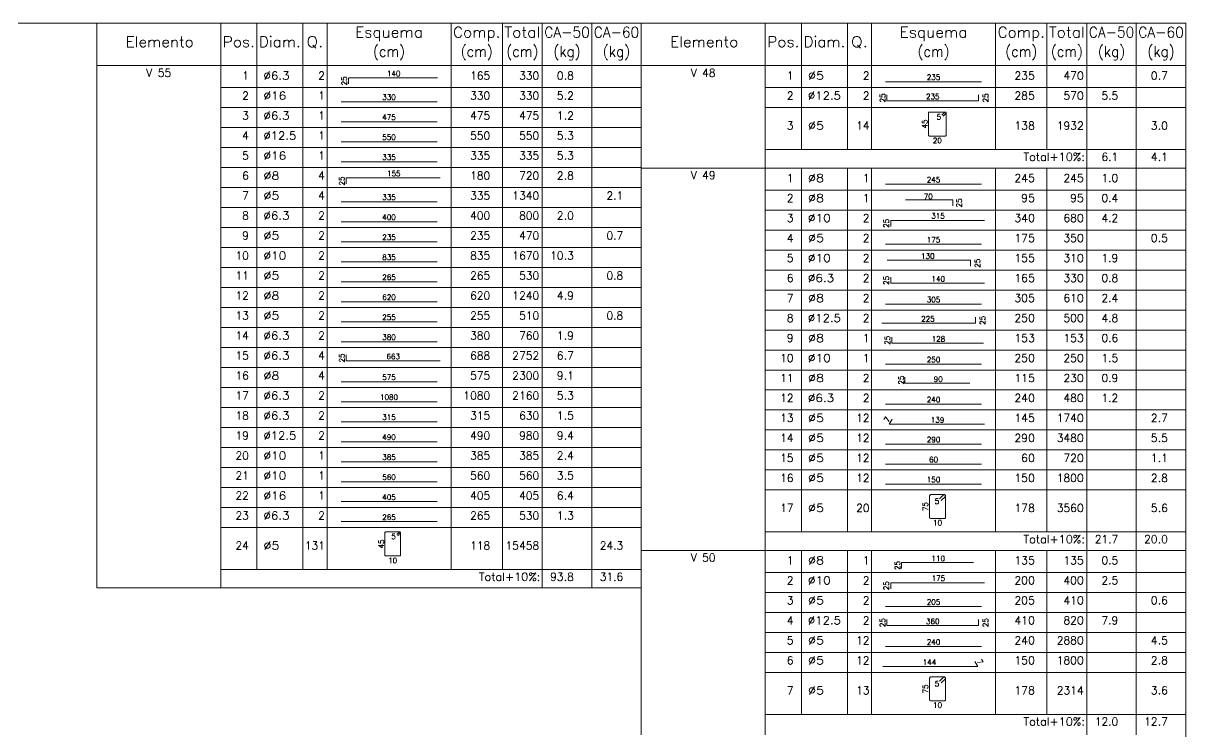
# Model space of a CAD drawing. Header units: millimetres. Extents: x 0 to 84, y 0 to 59.4.
# Drawn here: x 54.95 to 84, y 41.68 to 59.4 of the extents above; entities that cross this region are included whole.
import ezdxf
from ezdxf.enums import TextEntityAlignment as Align

# ---------------------------------------------------------------- set-up
doc = ezdxf.new("R2010")
doc.units = ezdxf.units.MM
for name, color, linetype, lineweight in [('DETALHES_TABELA', 7, 'Continuous', 9), ('QUAD_BORDA', 1, 'Continuous', 20), ('QUAD_LIMITES', 2, 'Continuous', 0), ('TABELAS', 1, 'Continuous', 0), ('TEXTO_TABELAS', 1, 'Continuous', 0), ('TEXTOS_COTAS_DETALHES_TABELA', 1, 'Continuous', 0)]:
    doc.layers.add(name, color=color, linetype=linetype, lineweight=lineweight)
doc.styles.add('CYPETXT', font='', dxfattribs={"height": 0.2})
doc.styles.get('CYPETXT').set_extended_font_data('romans')

msp = doc.modelspace()

# ---------------------------------------------------------------- linework, layer by layer
at = {"layer": 'DETALHES_TABELA'}
for points in [[(63.076, 57.883), (63.076, 58.033), (65.304, 58.033)], [(76.498, 57.938), (78.898, 57.938)], [(76.532, 57.608), (76.532, 57.458), (78.824, 57.458), (78.824, 57.608)], [(62.89, 57.438), (65.29, 57.438)], [(77.937, 57.073), (78.006, 57.143), (78.009, 57.146), (78.011, 57.15), (78.012, 57.154), (78.013, 57.158), (78.012, 57.162), (78.011, 57.166), (78.009, 57.17), (78.006, 57.173), (78.003, 57.176), (77.999, 57.178), (77.995, 57.179), (77.991, 57.18), (77.593, 57.18), (77.585, 57.178), (77.578, 57.173), (77.573, 57.166), (77.572, 57.158), (77.572, 56.601), (77.573, 56.593), (77.578, 56.586), (77.585, 56.581), (77.593, 56.58), (77.991, 56.58), (77.999, 56.581), (78.006, 56.586), (78.011, 56.593), (78.013, 56.601), (78.013, 57.158), (78.012, 57.162), (78.011, 57.166), (78.009, 57.17), (78.006, 57.173), (78.003, 57.176), (77.999, 57.178), (77.995, 57.179), (77.991, 57.18), (77.987, 57.179), (77.983, 57.178), (77.979, 57.176), (77.976, 57.173), (77.906, 57.104)], [(62.89, 56.938), (65.29, 56.938)], [(62.89, 56.438), (65.29, 56.438)], [(62.89, 55.938), (65.29, 55.938)], [(63.018, 55.382), (63.018, 55.532), (65.364, 55.532)], [(76.498, 55.378), (78.898, 55.378)], [(62.89, 54.938), (65.29, 54.938)], [(76.995, 54.983), (78.18, 54.983), (78.18, 54.833)], [(62.89, 54.438), (65.29, 54.438)], [(76.627, 54.322), (76.627, 54.472), (78.972, 54.472)], [(62.89, 53.938), (65.29, 53.938)], [(76.498, 53.878), (78.898, 53.878)], [(76.535, 53.475), (78.624, 53.475), (78.624, 53.325)], [(62.89, 53.438), (65.29, 53.438)], [(62.89, 52.938), (65.29, 52.938)], [(76.627, 53.047), (76.627, 52.897), (78.972, 52.897)], [(62.89, 52.438), (65.29, 52.438)], [(76.498, 52.378), (78.898, 52.378)], [(76.406, 51.897), (78.748, 51.897), (78.748, 52.047)], [(62.89, 51.938), (65.29, 51.938)], [(62.89, 51.438), (65.29, 51.438)], [(76.651, 51.548), (76.651, 51.398), (78.946, 51.398)], [(63.019, 51.107), (63.019, 50.957), (65.364, 50.957)], [(76.498, 50.878), (78.898, 50.878)], [(76.982, 50.554), (76.982, 50.404), (78.602, 50.404)], [(62.89, 50.438), (65.29, 50.438)], [(62.89, 49.938), (65.29, 49.938)], [(76.498, 49.878), (78.898, 49.878)], [(62.89, 49.438), (65.29, 49.438)], [(76.667, 49.502), (76.592, 49.373), (78.97, 49.373)], [(62.89, 48.938), (65.29, 48.938)], [(76.498, 48.878), (78.898, 48.878)], [(62.89, 48.438), (65.29, 48.438)], [(76.498, 48.378), (78.898, 48.378)], [(62.89, 47.938), (65.29, 47.938)], [(76.498, 47.878), (78.898, 47.878)], [(62.89, 47.438), (65.29, 47.438)], [(77.89, 47.465), (77.988, 47.563), (77.992, 47.568), (77.995, 47.573), (77.997, 47.579), (77.997, 47.585), (77.997, 47.591), (77.995, 47.596), (77.992, 47.602), (77.988, 47.606), (77.984, 47.61), (77.978, 47.613), (77.973, 47.615), (77.967, 47.615), (77.63, 47.615), (77.618, 47.613), (77.608, 47.606), (77.602, 47.596), (77.599, 47.585), (77.599, 47.046), (77.602, 47.034), (77.608, 47.024), (77.618, 47.018), (77.63, 47.015), (77.967, 47.015), (77.978, 47.018), (77.988, 47.024), (77.995, 47.034), (77.997, 47.046), (77.997, 47.585), (77.997, 47.591), (77.995, 47.596), (77.992, 47.602), (77.988, 47.606), (77.984, 47.61), (77.978, 47.613), (77.973, 47.615), (77.967, 47.615), (77.961, 47.615), (77.955, 47.613), (77.95, 47.61), (77.945, 47.606), (77.846, 47.508)], [(62.89, 46.938), (65.29, 46.938)], [(64.31, 46.587), (64.372, 46.648), (64.374, 46.651), (64.376, 46.654), (64.377, 46.658), (64.377, 46.662), (64.377, 46.666), (64.376, 46.669), (64.374, 46.672), (64.372, 46.675), (64.369, 46.678), (64.365, 46.679), (64.362, 46.681), (64.358, 46.681), (64.007, 46.681), (64, 46.679), (63.994, 46.675), (63.989, 46.669), (63.988, 46.662), (63.988, 46.1), (63.989, 46.093), (63.994, 46.086), (64, 46.082), (64.007, 46.081), (64.358, 46.081), (64.365, 46.082), (64.372, 46.086), (64.376, 46.093), (64.377, 46.1), (64.377, 46.662), (64.377, 46.666), (64.376, 46.669), (64.374, 46.672), (64.372, 46.675), (64.369, 46.678), (64.365, 46.679), (64.362, 46.681), (64.358, 46.681), (64.354, 46.681), (64.351, 46.679), (64.348, 46.678), (64.345, 46.675), (64.283, 46.614)], [(76.896, 45.767), (76.896, 45.917), (78.693, 45.917)], [(76.626, 45.262), (76.626, 45.412), (78.972, 45.412)], [(76.498, 44.818), (78.898, 44.818)], [(76.533, 44.488), (76.533, 44.338), (78.823, 44.338), (78.823, 44.488)], [(76.498, 43.818), (78.898, 43.818)], [(76.427, 43.313), (78.803, 43.313), (78.728, 43.442)], [(77.89, 42.905), (77.988, 43.003), (77.992, 43.008), (77.995, 43.013), (77.997, 43.019), (77.997, 43.025), (77.997, 43.031), (77.995, 43.036), (77.992, 43.042), (77.988, 43.046), (77.984, 43.05), (77.978, 43.053), (77.973, 43.055), (77.967, 43.055), (77.63, 43.055), (77.618, 43.053), (77.608, 43.046), (77.602, 43.036), (77.599, 43.025), (77.599, 42.486), (77.602, 42.474), (77.608, 42.464), (77.618, 42.458), (77.63, 42.455), (77.967, 42.455), (77.978, 42.458), (77.988, 42.464), (77.995, 42.474), (77.997, 42.486), (77.997, 43.025), (77.997, 43.031), (77.995, 43.036), (77.992, 43.042), (77.988, 43.046), (77.984, 43.05), (77.978, 43.053), (77.973, 43.055), (77.967, 43.055), (77.961, 43.055), (77.955, 43.053), (77.95, 43.05), (77.945, 43.046), (77.846, 42.948)]]:
    msp.add_lwpolyline(points, dxfattribs=at)
at = {"layer": 'QUAD_BORDA'}
msp.add_lwpolyline([(0, 0), (84, 0), (84, 59.4), (0, 59.4), (0, 0)], close=True, dxfattribs=at)
at = {"layer": 'QUAD_LIMITES'}
msp.add_lwpolyline([(0, 0), (84, 0), (84, 59.4), (0, 59.4), (0, 0)], close=True, dxfattribs=at)
at = {"layer": 'TABELAS'}
for p, q in [((56.784, 58.29), (56.784, 59.4)), ((56.784, 59.4), (70.392, 59.4)), ((59.884, 58.29), (59.884, 59.4)), ((60.788, 58.29), (60.788, 59.4)), ((61.936, 58.29), (61.936, 59.4)), ((62.54, 58.29), (62.54, 59.4)), ((65.64, 58.29), (65.64, 59.4)), ((66.924, 58.29), (66.924, 59.4)), ((67.92, 58.29), (67.92, 59.4)), ((69.156, 58.29), (69.156, 59.4)), ((70.392, 58.29), (70.392, 59.4)), ((70.392, 58.29), (70.392, 59.4)), ((70.392, 59.4), (84, 59.4)), ((73.492, 58.29), (73.492, 59.4)), ((74.396, 58.29), (74.396, 59.4)), ((75.544, 58.29), (75.544, 59.4)), ((76.148, 58.29), (76.148, 59.4)), ((79.248, 58.29), (79.248, 59.4)), ((80.532, 58.29), (80.532, 59.4)), ((81.528, 58.29), (81.528, 59.4)), ((82.764, 58.29), (82.764, 59.4)), ((84, 58.29), (84, 59.4)), ((56.784, 58.34), (70.392, 58.34)), ((56.784, 45.33), (56.784, 58.29)), ((59.884, 45.33), (59.884, 58.29)), ((60.788, 45.74), (60.788, 58.29)), ((61.936, 45.74), (61.936, 58.29)), ((62.54, 45.74), (62.54, 58.29)), ((65.64, 45.74), (65.64, 58.29)), ((66.924, 45.74), (66.924, 58.29)), ((67.92, 45.33), (67.92, 58.29)), ((69.156, 45.33), (69.156, 58.29)), ((70.392, 58.34), (84, 58.34)), ((70.392, 45.33), (70.392, 58.29)), ((70.392, 55.83), (70.392, 58.29)), ((73.492, 55.83), (73.492, 58.29)), ((74.396, 56.24), (74.396, 58.29)), ((75.544, 56.24), (75.544, 58.29)), ((76.148, 56.24), (76.148, 58.29)), ((79.248, 56.24), (79.248, 58.29)), ((80.532, 56.24), (80.532, 58.29)), ((81.528, 55.83), (81.528, 58.29)), ((82.764, 55.83), (82.764, 58.29)), ((84, 55.83), (84, 58.29)), ((73.492, 56.24), (84, 56.24)), ((70.392, 55.73), (70.392, 55.83)), ((70.392, 55.78), (84, 55.78)), ((73.492, 55.73), (73.492, 55.83)), ((74.396, 55.73), (74.396, 55.78)), ((75.544, 55.73), (75.544, 55.78)), ((76.148, 55.73), (76.148, 55.78)), ((79.248, 55.73), (79.248, 55.78)), ((80.532, 55.73), (80.532, 55.78)), ((81.528, 55.73), (81.528, 55.83)), ((82.764, 55.73), (82.764, 55.83)), ((84, 55.73), (84, 55.83)), ((70.392, 46.27), (70.392, 55.73)), ((73.492, 46.27), (73.492, 55.73)), ((74.396, 46.68), (74.396, 55.73)), ((75.544, 46.68), (75.544, 55.73)), ((76.148, 46.68), (76.148, 55.73)), ((79.248, 46.68), (79.248, 55.73)), ((80.532, 46.68), (80.532, 55.73)), ((81.528, 46.27), (81.528, 55.73)), ((82.764, 46.27), (82.764, 55.73)), ((84, 46.27), (84, 55.73)), ((73.492, 46.68), (84, 46.68)), ((70.392, 46.17), (70.392, 46.27)), ((70.392, 46.22), (84, 46.22)), ((73.492, 46.17), (73.492, 46.27)), ((74.396, 46.17), (74.396, 46.22)), ((75.544, 46.17), (75.544, 46.22)), ((76.148, 46.17), (76.148, 46.22)), ((79.248, 46.17), (79.248, 46.22)), ((80.532, 46.17), (80.532, 46.22)), ((81.528, 46.17), (81.528, 46.27)), ((82.764, 46.17), (82.764, 46.27)), ((84, 46.17), (84, 46.27)), ((70.392, 41.71), (70.392, 46.17)), ((73.492, 41.71), (73.492, 46.17)), ((74.396, 42.12), (74.396, 46.17)), ((75.544, 42.12), (75.544, 46.17)), ((76.148, 42.12), (76.148, 46.17)), ((79.248, 42.12), (79.248, 46.17)), ((80.532, 42.12), (80.532, 46.17)), ((81.528, 41.71), (81.528, 46.17)), ((82.764, 41.71), (82.764, 46.17)), ((84, 41.71), (84, 46.17)), ((59.884, 45.74), (70.392, 45.74)), ((56.784, 45.28), (56.784, 45.33)), ((59.884, 45.28), (59.884, 45.33)), ((67.92, 45.28), (67.92, 45.38)), ((69.156, 45.28), (69.156, 45.33)), ((70.392, 45.28), (70.392, 45.33)), ((56.784, 45.28), (70.392, 45.28)), ((73.492, 42.12), (84, 42.12)), ((70.392, 41.61), (70.392, 41.71)), ((73.492, 41.61), (73.492, 41.71)), ((81.528, 41.61), (81.528, 41.71)), ((82.764, 41.61), (82.764, 41.71)), ((84, 41.61), (84, 41.71))]:
    msp.add_line(p, q, dxfattribs=at)
at = {"layer": 'TEXTO_TABELAS'}
for p, q in [((59.884, 57.79), (70.392, 57.79)), ((73.492, 57.79), (84, 57.79)), ((59.884, 57.29), (70.392, 57.29)), ((73.492, 57.29), (84, 57.29)), ((59.884, 56.79), (70.392, 56.79)), ((59.884, 56.29), (70.392, 56.29)), ((59.884, 55.79), (70.392, 55.79)), ((59.884, 55.29), (70.392, 55.29)), ((73.492, 55.23), (84, 55.23)), ((59.884, 54.79), (70.392, 54.79)), ((73.492, 54.73), (84, 54.73)), ((59.884, 54.29), (70.392, 54.29)), ((73.492, 54.23), (84, 54.23)), ((59.884, 53.79), (70.392, 53.79)), ((73.492, 53.73), (84, 53.73)), ((59.884, 53.29), (70.392, 53.29)), ((73.492, 53.23), (84, 53.23)), ((59.884, 52.79), (70.392, 52.79)), ((73.492, 52.73), (84, 52.73)), ((59.884, 52.29), (70.392, 52.29)), ((73.492, 52.23), (84, 52.23)), ((59.884, 51.79), (70.392, 51.79)), ((73.492, 51.73), (84, 51.73)), ((59.884, 51.29), (70.392, 51.29)), ((73.492, 51.23), (84, 51.23)), ((59.884, 50.79), (70.392, 50.79)), ((73.492, 50.73), (84, 50.73)), ((59.884, 50.29), (70.392, 50.29)), ((73.492, 50.23), (84, 50.23)), ((59.884, 49.79), (70.392, 49.79)), ((73.492, 49.73), (84, 49.73)), ((59.884, 49.29), (70.392, 49.29)), ((73.492, 49.23), (84, 49.23)), ((59.884, 48.79), (70.392, 48.79)), ((73.492, 48.73), (84, 48.73)), ((59.884, 48.29), (70.392, 48.29)), ((73.492, 48.23), (84, 48.23)), ((59.884, 47.79), (70.392, 47.79)), ((73.492, 47.73), (84, 47.73)), ((59.884, 47.29), (70.392, 47.29)), ((59.884, 46.79), (70.392, 46.79)), ((73.492, 45.67), (84, 45.67)), ((73.492, 45.17), (84, 45.17)), ((73.492, 44.67), (84, 44.67)), ((73.492, 44.17), (84, 44.17)), ((73.492, 43.67), (84, 43.67)), ((73.492, 43.17), (84, 43.17))]:
    msp.add_line(p, q, dxfattribs=at)

# ---------------------------------------------------------------- texts
at = {"layer": 'TEXTO_TABELAS', "style": 'CYPETXT'}
for s, height, width, p, p2 in [('Esquema', 0.2667, 0.93681, (63.242, 59.043), (64.938, 59.043)), ('Comp.', 0.2667, 0.895522, (65.69, 59.043), (66.874, 59.043)), ('Total', 0.2667, 0.935673, (66.974, 59.043), (67.87, 59.043)), ('CA-50', 0.2667, 0.813132, (67.97, 59.043), (69.106, 59.043)), ('CA-60', 0.2667, 0.813132, (69.206, 59.043), (70.342, 59.043)), ('Esquema', 0.2667, 0.93681, (76.85, 59.043), (78.546, 59.043)), ('Comp.', 0.2667, 0.895522, (79.298, 59.043), (80.482, 59.043)), ('Total', 0.2667, 0.935673, (80.582, 59.043), (81.478, 59.043)), ('CA-50', 0.2667, 0.813132, (81.578, 59.043), (82.714, 59.043)), ('CA-60', 0.2667, 0.813132, (82.814, 59.043), (83.95, 59.043)), ('Elemento', 0.2667, 0.923378, (57.509, 58.803), (59.209, 58.803)), ('Pos.', 0.2667, 0.930268, (59.934, 58.803), (60.738, 58.803)), ('Diam.', 0.2667, 0.924488, (60.838, 58.803), (61.886, 58.803)), ('Q.', 0.2667, 1.025806, (62.026, 58.803), (62.45, 58.803)), ('Elemento', 0.2667, 0.923378, (71.117, 58.803), (72.817, 58.803)), ('Pos.', 0.2667, 0.930268, (73.542, 58.803), (74.346, 58.803)), ('Diam.', 0.2667, 0.924488, (74.446, 58.803), (75.494, 58.803)), ('Q.', 0.2667, 1.025806, (75.634, 58.803), (76.058, 58.803)), ('(cm)', 0.2667, 0.819001, (63.69, 58.563), (64.49, 58.563)), ('(cm)', 0.2667, 0.819001, (65.882, 58.563), (66.682, 58.563)), ('(cm)', 0.2667, 0.819001, (67.022, 58.563), (67.822, 58.563)), ('(kg)', 0.2667, 0.827954, (68.196, 58.563), (68.88, 58.563)), ('(kg)', 0.2667, 0.827954, (69.432, 58.563), (70.116, 58.563)), ('(cm)', 0.2667, 0.819001, (77.298, 58.563), (78.098, 58.563)), ('(cm)', 0.2667, 0.819001, (79.49, 58.563), (80.29, 58.563)), ('(cm)', 0.2667, 0.819001, (80.63, 58.563), (81.43, 58.563)), ('(kg)', 0.2667, 0.827954, (81.804, 58.563), (82.488, 58.563)), ('(kg)', 0.2667, 0.827954, (83.04, 58.563), (83.724, 58.563)), ('V 55', 0.2, 0.816032, (58.023, 58.06), (58.644, 58.06)), ('1', 0.2, 0.872274, (60.42, 57.99), (60.588, 57.99)), ('%%c6.3', 0.2, 0.940736, (60.951, 57.99), (61.605, 57.99)), ('2', 0.2, 0.872274, (62.322, 57.99), (62.49, 57.99)), ('165', 0.2, 0.872274, (66.114, 57.99), (66.618, 57.99)), ('330', 0.2, 0.872274, (67.338, 57.99), (67.842, 57.99)), ('0.8', 0.2, 0.868127, (68.286, 57.99), (68.706, 57.99)), ('V 48', 0.2, 0.816032, (71.631, 58.06), (72.252, 58.06)), ('1', 0.2, 0.872274, (74.028, 57.99), (74.196, 57.99)), ('%%c5', 0.2, 0.99505, (74.559, 57.99), (74.961, 57.99)), ('2', 0.2, 0.872274, (75.93, 57.99), (76.098, 57.99)), ('235', 0.2, 0.872274, (79.722, 57.99), (80.226, 57.99)), ('470', 0.2, 0.872274, (80.946, 57.99), (81.45, 57.99)), ('0.7', 0.2, 0.868127, (83.13, 57.99), (83.55, 57.99)), ('2', 0.2, 0.872274, (60.42, 57.49), (60.588, 57.49)), ('%%c16', 0.2, 0.955414, (60.951, 57.49), (61.521, 57.49)), ('1', 0.2, 0.872274, (62.322, 57.49), (62.49, 57.49)), ('330', 0.2, 0.872274, (66.114, 57.49), (66.618, 57.49)), ('330', 0.2, 0.872274, (67.338, 57.49), (67.842, 57.49)), ('5.2', 0.2, 0.868127, (68.286, 57.49), (68.706, 57.49)), ('2', 0.2, 0.872274, (74.028, 57.49), (74.196, 57.49)), ('%%c12.5', 0.2, 0.925884, (74.559, 57.49), (75.381, 57.49)), ('2', 0.2, 0.872274, (75.93, 57.49), (76.098, 57.49)), ('285', 0.2, 0.872274, (79.722, 57.49), (80.226, 57.49)), ('570', 0.2, 0.872274, (80.946, 57.49), (81.45, 57.49)), ('5.5', 0.2, 0.868127, (81.894, 57.49), (82.314, 57.49)), ('3', 0.2, 0.872274, (60.42, 56.99), (60.588, 56.99)), ('%%c6.3', 0.2, 0.940736, (60.951, 56.99), (61.605, 56.99)), ('1', 0.2, 0.872274, (62.322, 56.99), (62.49, 56.99)), ('475', 0.2, 0.872274, (66.114, 56.99), (66.618, 56.99)), ('475', 0.2, 0.872274, (67.338, 56.99), (67.842, 56.99)), ('1.2', 0.2, 0.868127, (68.286, 56.99), (68.706, 56.99)), ('3', 0.2, 0.872274, (74.028, 56.74), (74.196, 56.74)), ('%%c5', 0.2, 0.99505, (74.559, 56.74), (74.961, 56.74)), ('14', 0.2, 0.872274, (75.762, 56.74), (76.098, 56.74)), ('138', 0.2, 0.872274, (79.722, 56.74), (80.226, 56.74)), ('1932', 0.2, 0.872274, (80.778, 56.74), (81.45, 56.74)), ('3.0', 0.2, 0.868127, (83.13, 56.74), (83.55, 56.74)), ('4', 0.2, 0.872274, (60.42, 56.49), (60.588, 56.49)), ('%%c12.5', 0.2, 0.925884, (60.951, 56.49), (61.773, 56.49)), ('1', 0.2, 0.872274, (62.322, 56.49), (62.49, 56.49)), ('550', 0.2, 0.872274, (66.114, 56.49), (66.618, 56.49)), ('550', 0.2, 0.872274, (67.338, 56.49), (67.842, 56.49)), ('5.3', 0.2, 0.868127, (68.286, 56.49), (68.706, 56.49)), ('5', 0.2, 0.872274, (60.42, 55.99), (60.588, 55.99)), ('%%c16', 0.2, 0.955414, (60.951, 55.99), (61.521, 55.99)), ('1', 0.2, 0.872274, (62.322, 55.99), (62.49, 55.99)), ('335', 0.2, 0.872274, (66.114, 55.99), (66.618, 55.99)), ('335', 0.2, 0.872274, (67.338, 55.99), (67.842, 55.99)), ('5.3', 0.2, 0.868127, (68.286, 55.99), (68.706, 55.99)), ('Total+10%:', 0.2, 0.906671, (79.945, 55.96), (81.478, 55.96)), ('6.1', 0.2, 0.868127, (81.894, 55.96), (82.314, 55.96)), ('4.1', 0.2, 0.868127, (83.13, 55.96), (83.55, 55.96)), ('6', 0.2, 0.872274, (60.42, 55.49), (60.588, 55.49)), ('%%c8', 0.2, 0.99505, (60.951, 55.49), (61.353, 55.49)), ('4', 0.2, 0.872274, (62.322, 55.49), (62.49, 55.49)), ('180', 0.2, 0.872274, (66.114, 55.49), (66.618, 55.49)), ('720', 0.2, 0.872274, (67.338, 55.49), (67.842, 55.49)), ('2.8', 0.2, 0.868127, (68.286, 55.49), (68.706, 55.49)), ('V 49', 0.2, 0.816032, (71.631, 55.5), (72.252, 55.5)), ('1', 0.2, 0.872274, (74.028, 55.43), (74.196, 55.43)), ('%%c8', 0.2, 0.99505, (74.559, 55.43), (74.961, 55.43)), ('1', 0.2, 0.872274, (75.93, 55.43), (76.098, 55.43)), ('245', 0.2, 0.872274, (79.722, 55.43), (80.226, 55.43)), ('245', 0.2, 0.872274, (80.946, 55.43), (81.45, 55.43)), ('1.0', 0.2, 0.868127, (81.894, 55.43), (82.314, 55.43)), ('7', 0.2, 0.872274, (60.42, 54.99), (60.588, 54.99)), ('%%c5', 0.2, 0.99505, (60.951, 54.99), (61.353, 54.99)), ('4', 0.2, 0.872274, (62.322, 54.99), (62.49, 54.99)), ('335', 0.2, 0.872274, (66.114, 54.99), (66.618, 54.99)), ('1340', 0.2, 0.872274, (67.17, 54.99), (67.842, 54.99)), ('2.1', 0.2, 0.868127, (69.522, 54.99), (69.942, 54.99)), ('2', 0.2, 0.872274, (74.028, 54.93), (74.196, 54.93)), ('%%c8', 0.2, 0.99505, (74.559, 54.93), (74.961, 54.93)), ('1', 0.2, 0.872274, (75.93, 54.93), (76.098, 54.93)), ('95', 0.2, 0.872274, (79.89, 54.93), (80.226, 54.93)), ('95', 0.2, 0.872274, (81.114, 54.93), (81.45, 54.93)), ('0.4', 0.2, 0.868127, (81.894, 54.93), (82.314, 54.93)), ('8', 0.2, 0.872274, (60.42, 54.49), (60.588, 54.49)), ('%%c6.3', 0.2, 0.940736, (60.951, 54.49), (61.605, 54.49)), ('2', 0.2, 0.872274, (62.322, 54.49), (62.49, 54.49)), ('400', 0.2, 0.872274, (66.114, 54.49), (66.618, 54.49)), ('800', 0.2, 0.872274, (67.338, 54.49), (67.842, 54.49)), ('2.0', 0.2, 0.868127, (68.286, 54.49), (68.706, 54.49)), ('3', 0.2, 0.872274, (74.028, 54.43), (74.196, 54.43)), ('%%c10', 0.2, 0.955414, (74.559, 54.43), (75.129, 54.43)), ('2', 0.2, 0.872274, (75.93, 54.43), (76.098, 54.43)), ('340', 0.2, 0.872274, (79.722, 54.43), (80.226, 54.43)), ('680', 0.2, 0.872274, (80.946, 54.43), (81.45, 54.43)), ('4.2', 0.2, 0.868127, (81.894, 54.43), (82.314, 54.43)), ('9', 0.2, 0.872274, (60.42, 53.99), (60.588, 53.99)), ('%%c5', 0.2, 0.99505, (60.951, 53.99), (61.353, 53.99)), ('2', 0.2, 0.872274, (62.322, 53.99), (62.49, 53.99)), ('235', 0.2, 0.872274, (66.114, 53.99), (66.618, 53.99)), ('470', 0.2, 0.872274, (67.338, 53.99), (67.842, 53.99)), ('0.7', 0.2, 0.868127, (69.522, 53.99), (69.942, 53.99)), ('4', 0.2, 0.872274, (74.028, 53.93), (74.196, 53.93)), ('%%c5', 0.2, 0.99505, (74.559, 53.93), (74.961, 53.93)), ('2', 0.2, 0.872274, (75.93, 53.93), (76.098, 53.93)), ('175', 0.2, 0.872274, (79.722, 53.93), (80.226, 53.93)), ('350', 0.2, 0.872274, (80.946, 53.93), (81.45, 53.93)), ('0.5', 0.2, 0.868127, (83.13, 53.93), (83.55, 53.93)), ('10', 0.2, 0.872274, (60.252, 53.49), (60.588, 53.49)), ('%%c10', 0.2, 0.955414, (60.951, 53.49), (61.521, 53.49)), ('2', 0.2, 0.872274, (62.322, 53.49), (62.49, 53.49)), ('835', 0.2, 0.872274, (66.114, 53.49), (66.618, 53.49)), ('1670', 0.2, 0.872274, (67.17, 53.49), (67.842, 53.49)), ('10.3', 0.2, 0.869308, (68.118, 53.49), (68.706, 53.49)), ('5', 0.2, 0.872274, (74.028, 53.43), (74.196, 53.43)), ('%%c10', 0.2, 0.955414, (74.559, 53.43), (75.129, 53.43)), ('2', 0.2, 0.872274, (75.93, 53.43), (76.098, 53.43)), ('155', 0.2, 0.872274, (79.722, 53.43), (80.226, 53.43)), ('310', 0.2, 0.872274, (80.946, 53.43), (81.45, 53.43)), ('1.9', 0.2, 0.868127, (81.894, 53.43), (82.314, 53.43)), ('11', 0.2, 0.872274, (60.252, 52.99), (60.588, 52.99)), ('%%c5', 0.2, 0.99505, (60.951, 52.99), (61.353, 52.99)), ('2', 0.2, 0.872274, (62.322, 52.99), (62.49, 52.99)), ('265', 0.2, 0.872274, (66.114, 52.99), (66.618, 52.99)), ('530', 0.2, 0.872274, (67.338, 52.99), (67.842, 52.99)), ('0.8', 0.2, 0.868127, (69.522, 52.99), (69.942, 52.99)), ('6', 0.2, 0.872274, (74.028, 52.93), (74.196, 52.93)), ('%%c6.3', 0.2, 0.940736, (74.559, 52.93), (75.213, 52.93)), ('2', 0.2, 0.872274, (75.93, 52.93), (76.098, 52.93)), ('165', 0.2, 0.872274, (79.722, 52.93), (80.226, 52.93)), ('330', 0.2, 0.872274, (80.946, 52.93), (81.45, 52.93)), ('0.8', 0.2, 0.868127, (81.894, 52.93), (82.314, 52.93)), ('12', 0.2, 0.872274, (60.252, 52.49), (60.588, 52.49)), ('%%c8', 0.2, 0.99505, (60.951, 52.49), (61.353, 52.49)), ('2', 0.2, 0.872274, (62.322, 52.49), (62.49, 52.49)), ('620', 0.2, 0.872274, (66.114, 52.49), (66.618, 52.49)), ('1240', 0.2, 0.872274, (67.17, 52.49), (67.842, 52.49)), ('4.9', 0.2, 0.868127, (68.286, 52.49), (68.706, 52.49)), ('7', 0.2, 0.872274, (74.028, 52.43), (74.196, 52.43)), ('%%c8', 0.2, 0.99505, (74.559, 52.43), (74.961, 52.43)), ('2', 0.2, 0.872274, (75.93, 52.43), (76.098, 52.43)), ('305', 0.2, 0.872274, (79.722, 52.43), (80.226, 52.43)), ('610', 0.2, 0.872274, (80.946, 52.43), (81.45, 52.43)), ('2.4', 0.2, 0.868127, (81.894, 52.43), (82.314, 52.43)), ('13', 0.2, 0.872274, (60.252, 51.99), (60.588, 51.99)), ('%%c5', 0.2, 0.99505, (60.951, 51.99), (61.353, 51.99)), ('2', 0.2, 0.872274, (62.322, 51.99), (62.49, 51.99)), ('255', 0.2, 0.872274, (66.114, 51.99), (66.618, 51.99)), ('510', 0.2, 0.872274, (67.338, 51.99), (67.842, 51.99)), ('0.8', 0.2, 0.868127, (69.522, 51.99), (69.942, 51.99)), ('8', 0.2, 0.872274, (74.028, 51.93), (74.196, 51.93)), ('%%c12.5', 0.2, 0.925884, (74.559, 51.93), (75.381, 51.93)), ('2', 0.2, 0.872274, (75.93, 51.93), (76.098, 51.93)), ('250', 0.2, 0.872274, (79.722, 51.93), (80.226, 51.93)), ('500', 0.2, 0.872274, (80.946, 51.93), (81.45, 51.93)), ('4.8', 0.2, 0.868127, (81.894, 51.93), (82.314, 51.93)), ('14', 0.2, 0.872274, (60.252, 51.49), (60.588, 51.49)), ('%%c6.3', 0.2, 0.940736, (60.951, 51.49), (61.605, 51.49)), ('2', 0.2, 0.872274, (62.322, 51.49), (62.49, 51.49)), ('380', 0.2, 0.872274, (66.114, 51.49), (66.618, 51.49)), ('760', 0.2, 0.872274, (67.338, 51.49), (67.842, 51.49)), ('1.9', 0.2, 0.868127, (68.286, 51.49), (68.706, 51.49)), ('9', 0.2, 0.872274, (74.028, 51.43), (74.196, 51.43)), ('%%c8', 0.2, 0.99505, (74.559, 51.43), (74.961, 51.43)), ('1', 0.2, 0.872274, (75.93, 51.43), (76.098, 51.43)), ('153', 0.2, 0.872274, (79.722, 51.43), (80.226, 51.43)), ('153', 0.2, 0.872274, (80.946, 51.43), (81.45, 51.43)), ('0.6', 0.2, 0.868127, (81.894, 51.43), (82.314, 51.43)), ('15', 0.2, 0.872274, (60.252, 50.99), (60.588, 50.99)), ('%%c6.3', 0.2, 0.940736, (60.951, 50.99), (61.605, 50.99)), ('4', 0.2, 0.872274, (62.322, 50.99), (62.49, 50.99)), ('688', 0.2, 0.872274, (66.114, 50.99), (66.618, 50.99)), ('2752', 0.2, 0.872274, (67.17, 50.99), (67.842, 50.99)), ('6.7', 0.2, 0.868127, (68.286, 50.99), (68.706, 50.99)), ('10', 0.2, 0.872274, (73.86, 50.93), (74.196, 50.93)), ('%%c10', 0.2, 0.955414, (74.559, 50.93), (75.129, 50.93)), ('1', 0.2, 0.872274, (75.93, 50.93), (76.098, 50.93)), ('250', 0.2, 0.872274, (79.722, 50.93), (80.226, 50.93)), ('250', 0.2, 0.872274, (80.946, 50.93), (81.45, 50.93)), ('1.5', 0.2, 0.868127, (81.894, 50.93), (82.314, 50.93)), ('16', 0.2, 0.872274, (60.252, 50.49), (60.588, 50.49)), ('%%c8', 0.2, 0.99505, (60.951, 50.49), (61.353, 50.49)), ('4', 0.2, 0.872274, (62.322, 50.49), (62.49, 50.49)), ('575', 0.2, 0.872274, (66.114, 50.49), (66.618, 50.49)), ('2300', 0.2, 0.872274, (67.17, 50.49), (67.842, 50.49)), ('9.1', 0.2, 0.868127, (68.286, 50.49), (68.706, 50.49)), ('11', 0.2, 0.872274, (73.86, 50.43), (74.196, 50.43)), ('%%c8', 0.2, 0.99505, (74.559, 50.43), (74.961, 50.43)), ('2', 0.2, 0.872274, (75.93, 50.43), (76.098, 50.43)), ('115', 0.2, 0.872274, (79.722, 50.43), (80.226, 50.43)), ('230', 0.2, 0.872274, (80.946, 50.43), (81.45, 50.43)), ('0.9', 0.2, 0.868127, (81.894, 50.43), (82.314, 50.43)), ('17', 0.2, 0.872274, (60.252, 49.99), (60.588, 49.99)), ('%%c6.3', 0.2, 0.940736, (60.951, 49.99), (61.605, 49.99)), ('2', 0.2, 0.872274, (62.322, 49.99), (62.49, 49.99)), ('1080', 0.2, 0.872274, (65.946, 49.99), (66.618, 49.99)), ('2160', 0.2, 0.872274, (67.17, 49.99), (67.842, 49.99)), ('5.3', 0.2, 0.868127, (68.286, 49.99), (68.706, 49.99)), ('12', 0.2, 0.872274, (73.86, 49.93), (74.196, 49.93)), ('%%c6.3', 0.2, 0.940736, (74.559, 49.93), (75.213, 49.93)), ('2', 0.2, 0.872274, (75.93, 49.93), (76.098, 49.93)), ('240', 0.2, 0.872274, (79.722, 49.93), (80.226, 49.93)), ('480', 0.2, 0.872274, (80.946, 49.93), (81.45, 49.93)), ('1.2', 0.2, 0.868127, (81.894, 49.93), (82.314, 49.93)), ('18', 0.2, 0.872274, (60.252, 49.49), (60.588, 49.49)), ('%%c6.3', 0.2, 0.940736, (60.951, 49.49), (61.605, 49.49)), ('2', 0.2, 0.872274, (62.322, 49.49), (62.49, 49.49)), ('315', 0.2, 0.872274, (66.114, 49.49), (66.618, 49.49)), ('630', 0.2, 0.872274, (67.338, 49.49), (67.842, 49.49)), ('1.5', 0.2, 0.868127, (68.286, 49.49), (68.706, 49.49)), ('13', 0.2, 0.872274, (73.86, 49.43), (74.196, 49.43)), ('%%c5', 0.2, 0.99505, (74.559, 49.43), (74.961, 49.43)), ('12', 0.2, 0.872274, (75.762, 49.43), (76.098, 49.43)), ('145', 0.2, 0.872274, (79.722, 49.43), (80.226, 49.43)), ('1740', 0.2, 0.872274, (80.778, 49.43), (81.45, 49.43)), ('2.7', 0.2, 0.868127, (83.13, 49.43), (83.55, 49.43)), ('19', 0.2, 0.872274, (60.252, 48.99), (60.588, 48.99)), ('%%c12.5', 0.2, 0.925884, (60.951, 48.99), (61.773, 48.99)), ('2', 0.2, 0.872274, (62.322, 48.99), (62.49, 48.99)), ('490', 0.2, 0.872274, (66.114, 48.99), (66.618, 48.99)), ('980', 0.2, 0.872274, (67.338, 48.99), (67.842, 48.99)), ('9.4', 0.2, 0.868127, (68.286, 48.99), (68.706, 48.99)), ('14', 0.2, 0.872274, (73.86, 48.93), (74.196, 48.93)), ('%%c5', 0.2, 0.99505, (74.559, 48.93), (74.961, 48.93)), ('12', 0.2, 0.872274, (75.762, 48.93), (76.098, 48.93)), ('290', 0.2, 0.872274, (79.722, 48.93), (80.226, 48.93)), ('3480', 0.2, 0.872274, (80.778, 48.93), (81.45, 48.93)), ('5.5', 0.2, 0.868127, (83.13, 48.93), (83.55, 48.93)), ('20', 0.2, 0.872274, (60.252, 48.49), (60.588, 48.49)), ('%%c10', 0.2, 0.955414, (60.951, 48.49), (61.521, 48.49)), ('1', 0.2, 0.872274, (62.322, 48.49), (62.49, 48.49)), ('385', 0.2, 0.872274, (66.114, 48.49), (66.618, 48.49)), ('385', 0.2, 0.872274, (67.338, 48.49), (67.842, 48.49)), ('2.4', 0.2, 0.868127, (68.286, 48.49), (68.706, 48.49)), ('15', 0.2, 0.872274, (73.86, 48.43), (74.196, 48.43)), ('%%c5', 0.2, 0.99505, (74.559, 48.43), (74.961, 48.43)), ('12', 0.2, 0.872274, (75.762, 48.43), (76.098, 48.43)), ('60', 0.2, 0.872274, (79.89, 48.43), (80.226, 48.43)), ('720', 0.2, 0.872274, (80.946, 48.43), (81.45, 48.43)), ('1.1', 0.2, 0.868127, (83.13, 48.43), (83.55, 48.43)), ('21', 0.2, 0.872274, (60.252, 47.99), (60.588, 47.99)), ('%%c10', 0.2, 0.955414, (60.951, 47.99), (61.521, 47.99)), ('1', 0.2, 0.872274, (62.322, 47.99), (62.49, 47.99)), ('560', 0.2, 0.872274, (66.114, 47.99), (66.618, 47.99)), ('560', 0.2, 0.872274, (67.338, 47.99), (67.842, 47.99)), ('3.5', 0.2, 0.868127, (68.286, 47.99), (68.706, 47.99)), ('16', 0.2, 0.872274, (73.86, 47.93), (74.196, 47.93)), ('%%c5', 0.2, 0.99505, (74.559, 47.93), (74.961, 47.93)), ('12', 0.2, 0.872274, (75.762, 47.93), (76.098, 47.93)), ('150', 0.2, 0.872274, (79.722, 47.93), (80.226, 47.93)), ('1800', 0.2, 0.872274, (80.778, 47.93), (81.45, 47.93)), ('2.8', 0.2, 0.868127, (83.13, 47.93), (83.55, 47.93)), ('22', 0.2, 0.872274, (60.252, 47.49), (60.588, 47.49)), ('%%c16', 0.2, 0.955414, (60.951, 47.49), (61.521, 47.49)), ('1', 0.2, 0.872274, (62.322, 47.49), (62.49, 47.49)), ('405', 0.2, 0.872274, (66.114, 47.49), (66.618, 47.49)), ('405', 0.2, 0.872274, (67.338, 47.49), (67.842, 47.49)), ('6.4', 0.2, 0.868127, (68.286, 47.49), (68.706, 47.49)), ('17', 0.2, 0.872274, (73.86, 47.18), (74.196, 47.18)), ('%%c5', 0.2, 0.99505, (74.559, 47.18), (74.961, 47.18)), ('20', 0.2, 0.872274, (75.762, 47.18), (76.098, 47.18)), ('178', 0.2, 0.872274, (79.722, 47.18), (80.226, 47.18)), ('3560', 0.2, 0.872274, (80.778, 47.18), (81.45, 47.18)), ('5.6', 0.2, 0.868127, (83.13, 47.18), (83.55, 47.18)), ('23', 0.2, 0.872274, (60.252, 46.99), (60.588, 46.99)), ('%%c6.3', 0.2, 0.940736, (60.951, 46.99), (61.605, 46.99)), ('2', 0.2, 0.872274, (62.322, 46.99), (62.49, 46.99)), ('265', 0.2, 0.872274, (66.114, 46.99), (66.618, 46.99)), ('530', 0.2, 0.872274, (67.338, 46.99), (67.842, 46.99)), ('1.3', 0.2, 0.868127, (68.286, 46.99), (68.706, 46.99)), ('Total+10%:', 0.2, 0.906671, (79.945, 46.4), (81.478, 46.4)), ('21.7', 0.2, 0.869308, (81.726, 46.4), (82.314, 46.4)), ('20.0', 0.2, 0.869308, (82.962, 46.4), (83.55, 46.4)), ('24', 0.2, 0.872274, (60.252, 46.24), (60.588, 46.24)), ('%%c5', 0.2, 0.99505, (60.951, 46.24), (61.353, 46.24)), ('131', 0.2, 0.872274, (61.986, 46.24), (62.49, 46.24)), ('118', 0.2, 0.872274, (66.114, 46.24), (66.618, 46.24)), ('15458', 0.2, 0.872274, (67.002, 46.24), (67.842, 46.24)), ('24.3', 0.2, 0.869308, (69.354, 46.24), (69.942, 46.24)), ('V 50', 0.2, 0.816032, (71.631, 45.94), (72.252, 45.94)), ('1', 0.2, 0.872274, (74.028, 45.87), (74.196, 45.87)), ('%%c8', 0.2, 0.99505, (74.559, 45.87), (74.961, 45.87)), ('1', 0.2, 0.872274, (75.93, 45.87), (76.098, 45.87)), ('135', 0.2, 0.872274, (79.722, 45.87), (80.226, 45.87)), ('135', 0.2, 0.872274, (80.946, 45.87), (81.45, 45.87)), ('0.5', 0.2, 0.868127, (81.894, 45.87), (82.314, 45.87)), ('Total+10%:', 0.2, 0.906671, (66.337, 45.46), (67.87, 45.46)), ('93.8', 0.2, 0.869308, (68.118, 45.46), (68.706, 45.46)), ('31.6', 0.2, 0.869308, (69.354, 45.46), (69.942, 45.46)), ('2', 0.2, 0.872274, (74.028, 45.37), (74.196, 45.37)), ('%%c10', 0.2, 0.955414, (74.559, 45.37), (75.129, 45.37)), ('2', 0.2, 0.872274, (75.93, 45.37), (76.098, 45.37)), ('200', 0.2, 0.872274, (79.722, 45.37), (80.226, 45.37)), ('400', 0.2, 0.872274, (80.946, 45.37), (81.45, 45.37)), ('2.5', 0.2, 0.868127, (81.894, 45.37), (82.314, 45.37)), ('3', 0.2, 0.872274, (74.028, 44.87), (74.196, 44.87)), ('%%c5', 0.2, 0.99505, (74.559, 44.87), (74.961, 44.87)), ('2', 0.2, 0.872274, (75.93, 44.87), (76.098, 44.87)), ('205', 0.2, 0.872274, (79.722, 44.87), (80.226, 44.87)), ('410', 0.2, 0.872274, (80.946, 44.87), (81.45, 44.87)), ('0.6', 0.2, 0.868127, (83.13, 44.87), (83.55, 44.87)), ('4', 0.2, 0.872274, (74.028, 44.37), (74.196, 44.37)), ('%%c12.5', 0.2, 0.925884, (74.559, 44.37), (75.381, 44.37)), ('2', 0.2, 0.872274, (75.93, 44.37), (76.098, 44.37)), ('410', 0.2, 0.872274, (79.722, 44.37), (80.226, 44.37)), ('820', 0.2, 0.872274, (80.946, 44.37), (81.45, 44.37)), ('7.9', 0.2, 0.868127, (81.894, 44.37), (82.314, 44.37)), ('5', 0.2, 0.872274, (74.028, 43.87), (74.196, 43.87)), ('%%c5', 0.2, 0.99505, (74.559, 43.87), (74.961, 43.87)), ('12', 0.2, 0.872274, (75.762, 43.87), (76.098, 43.87)), ('240', 0.2, 0.872274, (79.722, 43.87), (80.226, 43.87)), ('2880', 0.2, 0.872274, (80.778, 43.87), (81.45, 43.87)), ('4.5', 0.2, 0.868127, (83.13, 43.87), (83.55, 43.87)), ('6', 0.2, 0.872274, (74.028, 43.37), (74.196, 43.37)), ('%%c5', 0.2, 0.99505, (74.559, 43.37), (74.961, 43.37)), ('12', 0.2, 0.872274, (75.762, 43.37), (76.098, 43.37)), ('150', 0.2, 0.872274, (79.722, 43.37), (80.226, 43.37)), ('1800', 0.2, 0.872274, (80.778, 43.37), (81.45, 43.37)), ('2.8', 0.2, 0.868127, (83.13, 43.37), (83.55, 43.37)), ('7', 0.2, 0.872274, (74.028, 42.62), (74.196, 42.62)), ('%%c5', 0.2, 0.99505, (74.559, 42.62), (74.961, 42.62)), ('13', 0.2, 0.872274, (75.762, 42.62), (76.098, 42.62)), ('178', 0.2, 0.872274, (79.722, 42.62), (80.226, 42.62)), ('2314', 0.2, 0.872274, (80.778, 42.62), (81.45, 42.62)), ('3.6', 0.2, 0.868127, (83.13, 42.62), (83.55, 42.62)), ('Total+10%:', 0.2, 0.906671, (79.945, 41.84), (81.478, 41.84)), ('12.0', 0.2, 0.869308, (81.726, 41.84), (82.314, 41.84)), ('12.7', 0.2, 0.869308, (82.962, 41.84), (83.55, 41.84))]:
    msp.add_text(s, height=height, dxfattribs=dict(at, width=width)).set_placement(p, p2, align=Align.FIT)
at = {"layer": 'TEXTOS_COTAS_DETALHES_TABELA', "style": 'CYPETXT', "width": 0.872274}
for s, height, p, p2 in [('140', 0.1333, (64.037, 58.074), (64.373, 58.074)), ('235', 0.1333, (77.53, 57.982), (77.866, 57.982)), ('330', 0.1333, (63.922, 57.482), (64.258, 57.482)), ('235', 0.1333, (77.51, 57.499), (77.846, 57.499)), ('475', 0.1333, (63.922, 56.982), (64.258, 56.982)), ('5', 0.133, (77.775, 56.99), (77.887, 56.99)), ('550', 0.1333, (63.922, 56.482), (64.258, 56.482)), ('20', 0.1333, (77.68, 56.4), (77.904, 56.4)), ('335', 0.1333, (63.922, 55.982), (64.258, 55.982)), ('155', 0.1333, (64.041, 55.575), (64.377, 55.575)), ('245', 0.1333, (77.53, 55.422), (77.866, 55.422)), ('335', 0.1333, (63.922, 54.982), (64.258, 54.982)), ('70', 0.1333, (77.455, 55.004), (77.679, 55.004)), ('400', 0.1333, (63.922, 54.482), (64.258, 54.482)), ('315', 0.1333, (77.642, 54.515), (77.978, 54.515)), ('235', 0.1333, (63.922, 53.982), (64.258, 53.982)), ('175', 0.1333, (77.53, 53.922), (77.866, 53.922)), ('835', 0.1333, (63.922, 53.482), (64.258, 53.482)), ('130', 0.1333, (77.387, 53.512), (77.723, 53.512)), ('265', 0.1333, (63.922, 52.982), (64.258, 52.982)), ('140', 0.1333, (77.647, 52.94), (77.983, 52.94)), ('620', 0.1333, (63.922, 52.482), (64.258, 52.482)), ('305', 0.1333, (77.53, 52.422), (77.866, 52.422)), ('255', 0.1333, (63.922, 51.982), (64.258, 51.982)), ('225', 0.1333, (77.389, 51.94), (77.725, 51.94)), ('380', 0.1333, (63.922, 51.482), (64.258, 51.482)), ('128', 0.1333, (77.652, 51.439), (77.988, 51.439)), ('663', 0.1333, (64.027, 51), (64.363, 51)), ('250', 0.1333, (77.53, 50.922), (77.866, 50.922)), ('575', 0.1333, (63.922, 50.482), (64.258, 50.482)), ('90', 0.1333, (77.702, 50.433), (77.926, 50.433)), ('1080', 0.1333, (63.866, 49.982), (64.314, 49.982)), ('240', 0.1333, (77.53, 49.922), (77.866, 49.922)), ('315', 0.1333, (63.922, 49.482), (64.258, 49.482)), ('139', 0.1333, (77.63, 49.415), (77.966, 49.415)), ('490', 0.1333, (63.922, 48.982), (64.258, 48.982)), ('290', 0.1333, (77.53, 48.922), (77.866, 48.922)), ('385', 0.1333, (63.922, 48.482), (64.258, 48.482)), ('60', 0.1333, (77.586, 48.422), (77.81, 48.422)), ('560', 0.1333, (63.922, 47.982), (64.258, 47.982)), ('150', 0.1333, (77.53, 47.922), (77.866, 47.922)), ('405', 0.1333, (63.922, 47.482), (64.258, 47.482)), ('5', 0.133, (77.728, 47.381), (77.84, 47.381)), ('265', 0.1333, (63.922, 46.982), (64.258, 46.982)), ('10', 0.1333, (77.686, 46.845), (77.91, 46.845)), ('5', 0.133, (64.148, 46.504), (64.26, 46.504)), ('10', 0.1333, (64.071, 45.899), (64.295, 45.899)), ('110', 0.1333, (77.646, 45.95), (77.982, 45.95)), ('175', 0.1333, (77.651, 45.455), (77.987, 45.455)), ('205', 0.1333, (77.53, 44.862), (77.866, 44.862)), ('360', 0.1333, (77.51, 44.379), (77.846, 44.379)), ('240', 0.1333, (77.53, 43.862), (77.866, 43.862)), ('144', 0.1333, (77.43, 43.355), (77.766, 43.355)), ('5', 0.133, (77.728, 42.821), (77.84, 42.821)), ('10', 0.1333, (77.686, 42.285), (77.91, 42.285))]:
    msp.add_text(s, height=height, dxfattribs=at).set_placement(p, p2, align=Align.FIT)
for s, height, rotation, p, p2 in [('25', 0.1333, 90, (63.036, 57.846), (63.036, 58.07)), ('25', 0.1333, 90, (76.491, 57.421), (76.491, 57.645)), ('25', 0.1333, 90, (79.065, 57.421), (79.065, 57.645)), ('45', 0.1333, 90, (77.543, 56.768), (77.543, 56.992)), ('25', 0.1333, 90, (62.976, 55.345), (62.976, 55.569)), ('25', 0.1333, 90, (78.401, 54.796), (78.401, 55.02)), ('25', 0.1333, 90, (76.584, 54.285), (76.584, 54.509)), ('25', 0.1333, 90, (78.861, 53.288), (78.861, 53.512)), ('25', 0.1333, 90, (76.584, 52.86), (76.584, 53.084)), ('25', 0.1333, 90, (78.99, 51.86), (78.99, 52.084)), ('25', 0.1333, 90, (76.61, 51.361), (76.61, 51.585)), ('25', 0.1333, 90, (62.976, 50.92), (62.976, 51.144)), ('25', 0.1333, 90, (76.954, 50.367), (76.954, 50.591)), ('7', 0.133, 59.9992, (76.565, 49.41), (76.621, 49.507)), ('75', 0.1333, 90, (77.559, 47.203), (77.559, 47.427)), ('45', 0.1333, 90, (63.963, 46.269), (63.963, 46.493)), ('25', 0.1333, 90, (76.863, 45.73), (76.863, 45.954)), ('25', 0.1333, 90, (76.584, 45.225), (76.584, 45.449)), ('25', 0.1333, 90, (76.491, 44.301), (76.491, 44.525)), ('25', 0.1333, 90, (79.065, 44.301), (79.065, 44.525)), ('7', 0.133, 300.0008, (78.775, 43.447), (78.831, 43.35)), ('75', 0.1333, 90, (77.559, 42.643), (77.559, 42.867))]:
    msp.add_text(s, height=height, rotation=rotation, dxfattribs=at).set_placement(p, p2, align=Align.FIT)

doc.saveas('drawing.dxf')
